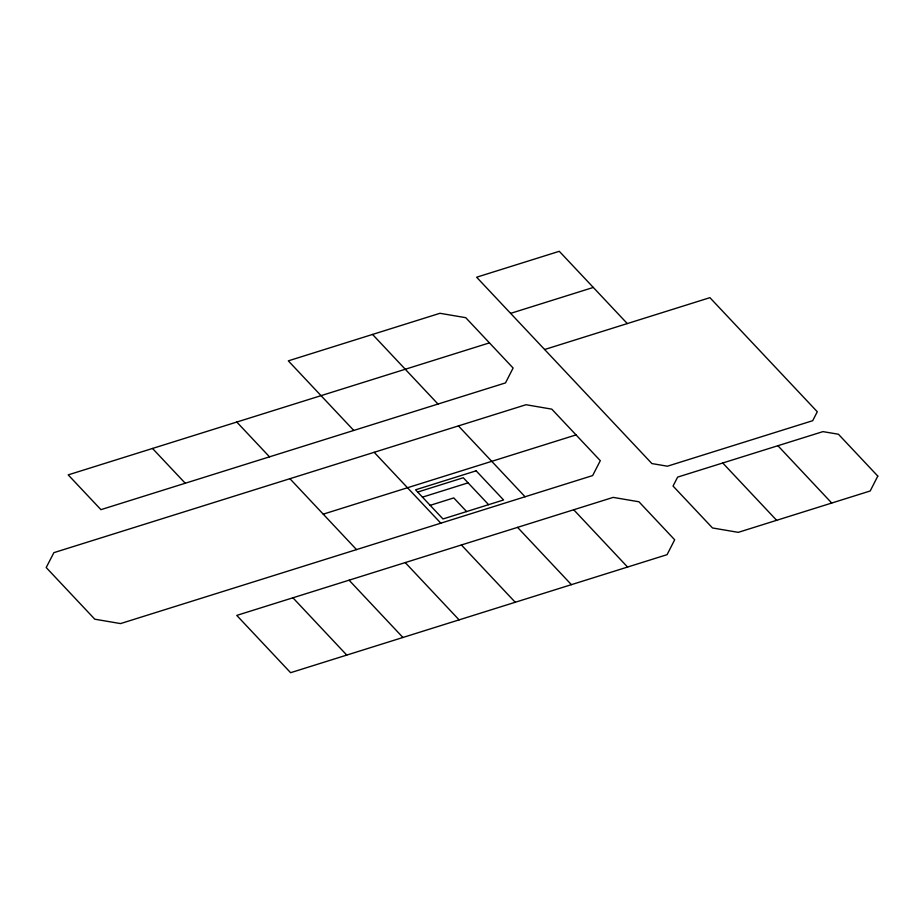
<?xml version="1.0" encoding="UTF-8"?>
<svg xmlns="http://www.w3.org/2000/svg" width="924" height="924" viewBox="0 0 924 924"><rect width="100%" height="100%" fill="white"/><g stroke="black" fill="none" stroke-linecap="round" stroke-linejoin="round"><path stroke-width="1.39" d="M510.637 313.363L593.3 287.445L627.304 323.585M489.466 342.873L68.203 474.878L100.935 509.655L505.497 382.906L513.109 368.029L465.742 317.683L439.974 313.294L288.311 360.857L353.776 430.445M544.629 349.515L709.909 297.667L817.29 411.757L812.693 420.697L667.417 466.204L651.905 463.571L476.622 277.223L559.286 251.305L593.3 287.445M323.227 514.16L576.045 434.915L600.3 460.672L592.654 475.571L120.547 623.584L94.779 619.196L46.2 567.544L53.881 552.656L526.022 404.724L551.79 409.147L576.045 434.915M417.683 492.065L463.294 477.754L488.6 504.666M422.476 497.147L468.087 482.848M430.168 505.336L453.788 497.921L466.608 511.561M292.92 597.793L236.752 615.407L290.598 672.695L667.07 554.666L674.682 539.789L638.946 501.778L613.178 497.389L292.92 597.793L346.743 655.07M777.916 445.726L831.727 503.037M722.741 462.993L776.645 520.316M573.723 509.759L627.569 567.047M372.545 334.442L437.999 404.054M458.408 425.895L525.075 496.766M517.544 527.361L571.402 584.661M374.174 452.298L440.817 523.18M461.399 544.975L515.234 602.263M405.232 562.577L459.089 619.865M236.787 422.049L269.508 456.837M289.917 478.701L356.537 549.618M349.076 580.191L402.922 637.479M152.506 448.452L185.239 483.229M877.8 476.091L870.2 490.979L738.264 532.351L712.496 527.962L673.042 486.047L677.639 477.107L822.949 431.623L838.426 434.234L877.8 476.091M476.137 470.824L415.569 489.812L442.989 518.965L503.568 499.976L476.137 470.824"/></g></svg>
